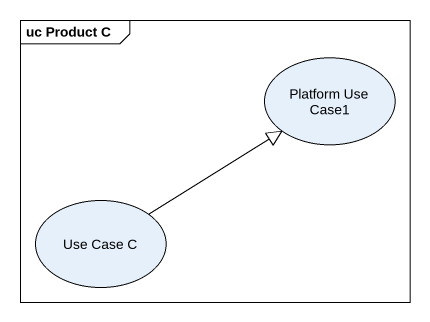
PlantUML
@startuml
mainframe uc Product C
usecase "Platform Use Case1" as Platform_Use_Case1
usecase "Use Case C" as Use_Case_C
Use_Case_C -up-|> Platform_Use_Case1
@enduml
